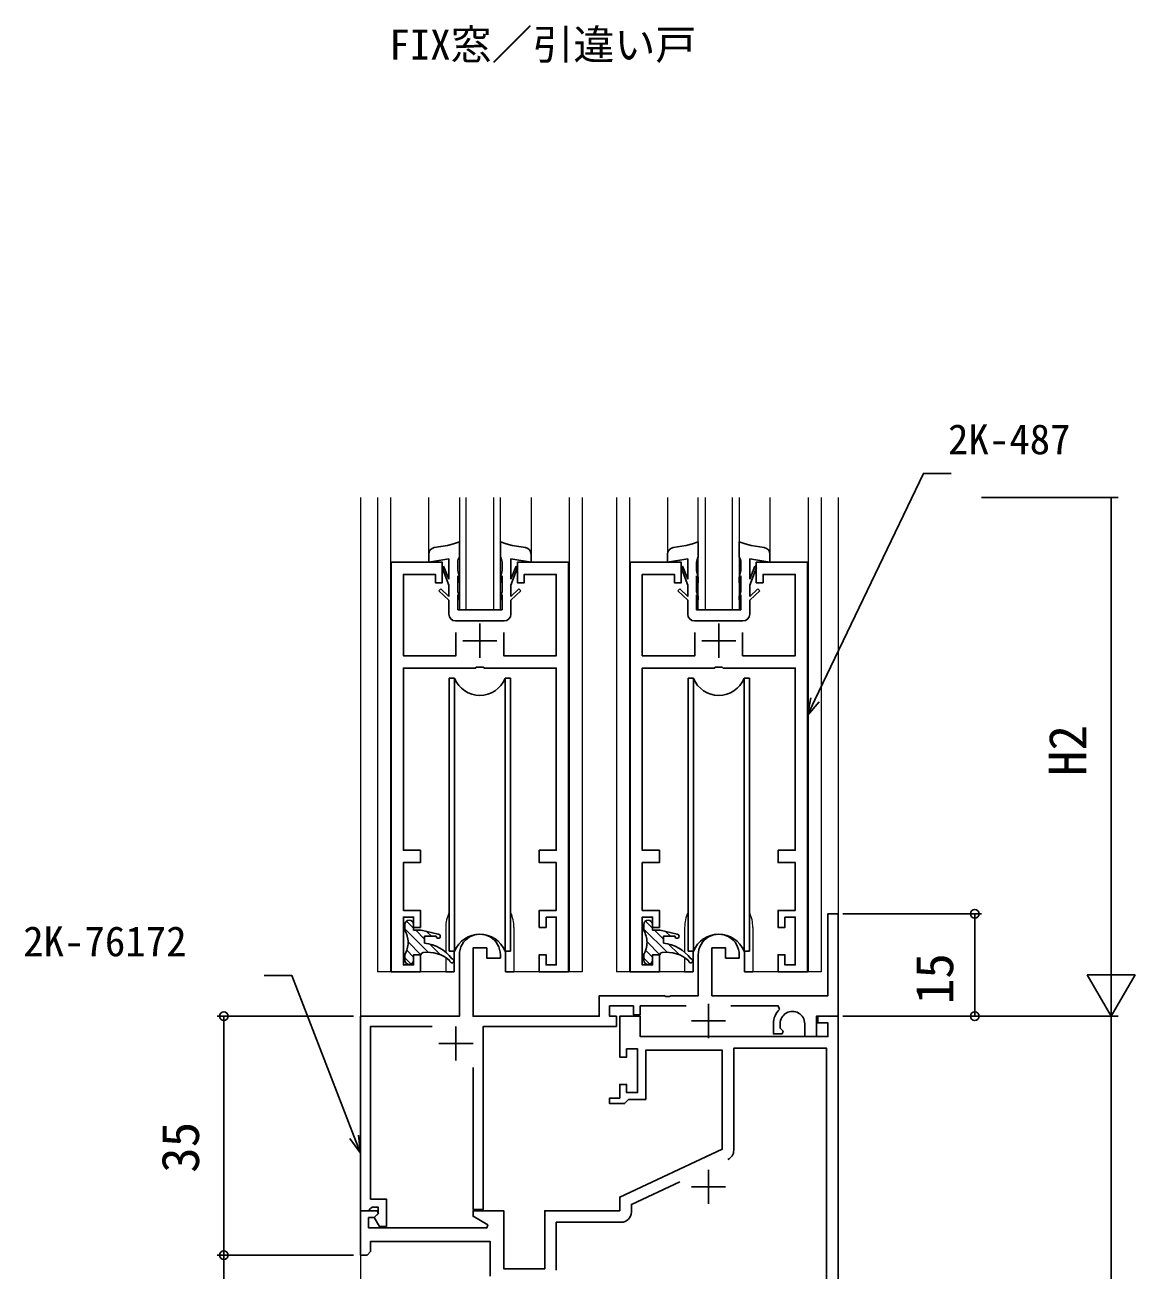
# Model space of a CAD drawing. Units: millimetres, scale not verified. Extents: x -437 to 438, y -681 to 679.
# Drawn here: x -172 to -9.4, y 73.5 to 255.9 of the extents above; entities that cross this region are included whole.
import ezdxf
from ezdxf.enums import TextEntityAlignment as Align

# ---------------------------------------------------------------- set-up
doc = ezdxf.new("R2010")
doc.units = ezdxf.units.MM
doc.header["$LTSCALE"] = 4
for name, color, linetype in [('0-1_USER1', 3, 'Continuous'), ('0-2_YKK_11', 7, 'Continuous'), ('0-4_YKK_13', 4, 'Continuous'), ('0-5_YKK_D', 6, 'Continuous')]:
    doc.layers.add(name, color=color, linetype=linetype)
doc.layers.add('0-3_YKK_12', color=2, linetype='Continuous', lineweight=18)
doc.styles.add('ＭＳ ゴシック', font='')
doc.styles.get('ＭＳ ゴシック').set_extended_font_data('MS Gothic')

msp = doc.modelspace()

# ---------------------------------------------------------------- linework, layer by layer
at = {"layer": '0-2_YKK_11'}
for p, q in [((-105.361, 168.2), (-105.361, 163.2)), ((-70.361, 168.2), (-70.361, 163.2)), ((-107.861, 165.7), (-102.861, 165.7)), ((-72.861, 165.7), (-67.861, 165.7)), ((-71.86, 112.496), (-71.86, 107.496)), ((-74.36, 109.996), (-69.36, 109.996)), ((-108.86, 109.196), (-108.86, 104.196)), ((-111.36, 106.696), (-106.36, 106.696)), ((-71.86, 83.196), (-71.86, 88.196)), ((-69.36, 85.696), (-74.36, 85.696))]:
    msp.add_line(p, q, dxfattribs=at)
for points in [[(-108.861, 166.9), (-108.861, 163.5), (-116.561, 163.5), (-116.561, 175.4), (-111.861, 175.4), (-111.861, 174.2), (-110.861, 174.2), (-110.861, 177.2), (-118.361, 177.2), (-118.361, 117.2), (-114.061, 117.2), (-114.061, 119.7), (-115.061, 119.7), (-115.061, 118.2), (-116.561, 118.2), (-116.561, 125.2), (-115.061, 125.2), (-115.061, 123.7), (-114.061, 123.7), (-114.061, 126.2), (-116.561, 126.2), (-116.561, 133.2), (-114.061, 133.2), (-114.061, 135), (-116.561, 135), (-116.561, 161.7), (-106.032, 161.7), (-105.841, 161.843), (-104.882, 161.843), (-104.691, 161.7), (-94.161, 161.7), (-94.161, 135), (-96.661, 135), (-96.661, 133.2), (-94.161, 133.2), (-94.161, 126.2), (-96.661, 126.2), (-96.661, 123.7), (-95.661, 123.7), (-95.661, 125.2)], [(-95.661, 125.2), (-94.161, 125.2), (-94.161, 118.2), (-95.661, 118.2), (-95.661, 119.7), (-96.661, 119.7), (-96.661, 117.2), (-92.361, 117.2), (-92.361, 177.2), (-99.861, 177.2), (-99.861, 174.2), (-98.861, 174.2), (-98.861, 175.4), (-94.161, 175.4), (-94.161, 163.5), (-101.861, 163.5), (-101.861, 166.9)], [(-73.861, 166.9), (-73.861, 163.5), (-81.561, 163.5), (-81.561, 175.4), (-76.861, 175.4), (-76.861, 174.2), (-75.861, 174.2), (-75.861, 177.2), (-83.361, 177.2), (-83.361, 117.2), (-79.061, 117.2), (-79.061, 119.7), (-80.061, 119.7), (-80.061, 118.2), (-81.561, 118.2), (-81.561, 125.2), (-80.061, 125.2), (-80.061, 123.7), (-79.061, 123.7), (-79.061, 126.2), (-81.561, 126.2), (-81.561, 133.2), (-79.061, 133.2), (-79.061, 135), (-81.561, 135), (-81.561, 161.7), (-71.032, 161.7), (-70.841, 161.843), (-69.882, 161.843), (-69.691, 161.7), (-59.161, 161.7), (-59.161, 135), (-61.661, 135), (-61.661, 133.2), (-59.161, 133.2), (-59.161, 126.2), (-61.661, 126.2), (-61.661, 123.7), (-60.661, 123.7), (-60.661, 125.2)], [(-60.661, 125.2), (-59.161, 125.2), (-59.161, 118.2), (-60.661, 118.2), (-60.661, 119.7), (-61.661, 119.7), (-61.661, 117.2), (-57.361, 117.2), (-57.361, 177.2), (-64.861, 177.2), (-64.861, 174.2), (-63.861, 174.2), (-63.861, 175.4), (-59.161, 175.4), (-59.161, 163.5), (-66.861, 163.5), (-66.861, 166.9)], [(-67.36, 119.696), (-67.36, 119.196), (-69.36, 119.196), (-69.36, 120.696), (-71.36, 120.696), (-71.36, 113.696), (-54.36, 113.696), (-54.36, 125.696), (-52.86, 125.696), (-52.86, 110.696), (-56.06, 110.696), (-56.06, 107.696), (-57.76, 107.696), (-57.76, 109.596)], [(-102.36, 119.696), (-102.36, 119.196), (-104.36, 119.196), (-104.36, 120.696), (-106.36, 120.696), (-106.36, 110.696), (-87.86, 110.696), (-87.86, 113.696), (-78.319, 113.696), (-78.135, 113.576), (-77.585, 113.576), (-77.402, 113.696), (-73.36, 113.696), (-73.36, 119.696)], [(-112.37, 109.196), (-121.36, 109.196), (-121.36, 83.896), (-119.06, 83.896), (-119.06, 79.896), (-120.084, 79.896), (-120.834, 81.196), (-120.26, 81.77), (-120.26, 82.696), (-121.16, 82.696), (-121.36, 82.496), (-121.66, 82.196), (-122.86, 82.196), (-122.86, 110.696), (-108.36, 110.696), (-108.36, 119.696)], [(-75.147, 112.196), (-81.86, 112.196), (-81.86, 110.896), (-82.86, 110.896), (-82.86, 112.196), (-86.36, 112.196), (-86.36, 110.696), (-85.36, 110.696), (-85.36, 109.196), (-104.86, 109.196), (-104.86, 82.396), (-106.36, 82.396), (-106.36, 103.186)], [(-61.438, 111.674), (-61.639, 112.196), (-68.574, 112.196)], [(-52.86, 10.696), (-52.86, 110.696), (-55.86, 110.696), (-55.86, 109.696), (-54.36, 109.696), (-54.36, 107.696), (-81.86, 107.696), (-81.86, 110.696), (-84.86, 110.696), (-84.86, 104.696), (-83.86, 104.696), (-83.86, 105.896), (-82.26, 105.896), (-82.26, 99.496), (-83.86, 99.496), (-83.86, 100.696), (-84.86, 100.696), (-84.86, 98.696), (-86.36, 98.696), (-86.36, 97.896), (-84.16, 97.896), (-83.86, 98.196), (-83.56, 98.496), (-81.06, 98.496), (-81.06, 105.696), (-69.86, 105.696), (-69.86, 91.191), (-84.86, 84.196), (-84.86, 82.196), (-95.86, 82.196), (-95.86, 73.696), (-101.86, 73.696), (-101.86, 82.196), (-106.36, 82.196), (-106.36, 81.396), (-104.195, 80.146), (-104.316, 79.696), (-121.66, 79.696), (-121.66, 81.196), (-120.836, 81.196)], [(-61.36, 109.596), (-61.36, 108.921), (-60.924, 108.484), (-61.085, 108.096), (-62.36, 108.096), (-62.36, 109.596)], [(-68.16, 91.064), (-68.16, 105.996), (-54.56, 105.996), (-54.56, 37.396), (-106.408, 69.876), (-63.462, 37.396)], [(-83.16, 81.996), (-83.16, 83.113), (-76.055, 86.427)], [(-120.836, 81.196), (-120.224, 81.809), (-120.385, 82.196), (-122.86, 82.196), (-122.86, 75.696), (-121.86, 75.696), (-121.36, 76.196), (-121.36, 77.696), (-103.86, 77.696), (-103.86, 72.612)], [(-94.16, 73.496), (-94.16, 80.496), (-84.66, 80.496)]]:
    msp.add_lwpolyline(points, dxfattribs=at)
for centre, radius, start, end in [((-105.36, 119.696), 3, 359.99999, 180.00001), ((-70.36, 119.696), 3, 359.99999, 180.00001), ((-59.56, 109.596), 2.8, 132.10344, 180.00002), ((-59.56, 109.596), 1.8, 359.99999, 180.00001), ((-69.66, 91.064), 1.5, 294.99999, 359.99999), ((-84.66, 81.996), 1.5, 270.00001, 359.99999)]:
    msp.add_arc(centre, radius, start, end, dxfattribs=at)
at = {"layer": '0-3_YKK_12'}
for p, q in [((-122.86, 186.7), (-122.86, -68.307)), ((-120.36, 186.7), (-120.36, 117.2)), ((-118.46, 186.7), (-118.46, 117.2)), ((-112.861, 177.2), (-112.861, 186.7)), ((-108.36, 186.7), (-108.36, 170.2)), ((-107.36, 170.2), (-107.36, 186.7)), ((-103.36, 186.7), (-103.36, 170.2)), ((-102.36, 170.2), (-102.36, 186.7)), ((-97.861, 186.7), (-97.861, 177.2)), ((-92.26, 186.7), (-92.26, 117.2)), ((-90.36, 186.7), (-90.36, 117.2)), ((-85.36, 186.7), (-85.36, 117.2)), ((-83.46, 186.7), (-83.46, 117.2)), ((-77.859, 186.7), (-77.859, 177.2)), ((-73.361, 170.2), (-73.361, 186.7)), ((-72.361, 186.7), (-72.361, 170.2)), ((-68.361, 170.2), (-68.361, 186.7)), ((-67.361, 186.7), (-67.361, 170.2)), ((-62.859, 186.7), (-62.859, 177.2)), ((-57.26, 186.7), (-57.26, 117.2)), ((-55.36, 186.7), (-55.36, 117.204)), ((-52.86, 186.7), (-52.86, -68.307)), ((-108.36, 170.2), (-102.36, 170.2)), ((-67.361, 170.2), (-73.361, 170.2)), ((-110.36, 123.697), (-110.36, 120.079)), ((-100.36, 123.697), (-100.36, 117.2)), ((-75.36, 123.697), (-75.36, 120.079)), ((-65.36, 123.697), (-65.36, 117.2)), ((-110.36, 119.275), (-110.36, 117.2)), ((-75.36, 119.275), (-75.36, 117.2)), ((-110.36, 117.2), (-120.36, 117.2)), ((-90.36, 117.2), (-100.36, 117.2)), ((-75.36, 117.2), (-85.36, 117.2)), ((-55.36, 117.2), (-65.36, 117.2))]:
    msp.add_line(p, q, dxfattribs=at)
for centre, start, end in [((-105.36, 123.697), 154.15807, 180), ((-105.36, 123.697), 0, 25.84193), ((-70.36, 123.697), 154.15807, 180), ((-70.36, 123.697), 0, 25.84193)]:
    msp.add_arc(centre, 5, start, end, dxfattribs=at)
at = {"layer": '0-4_YKK_13'}
for p, q in [((-110.112, 179.64), (-112.033, 179.345)), ((-108.36, 180.2), (-108.36, 177.958)), ((-102.36, 180.2), (-102.36, 177.958)), ((-100.607, 179.64), (-98.687, 179.345)), ((-75.114, 179.64), (-77.034, 179.345)), ((-73.361, 180.2), (-73.361, 177.958)), ((-67.361, 180.2), (-67.361, 177.958)), ((-65.608, 179.64), (-63.688, 179.345)), ((-112.86, 177.2), (-112.86, 178.36)), ((-109.91, 177.7), (-112.86, 177.2)), ((-109.91, 174.7), (-109.91, 177.7)), ((-108.61, 177.2), (-108.61, 175.969)), ((-102.11, 177.2), (-102.11, 175.969)), ((-100.81, 177.7), (-97.86, 177.2)), ((-100.81, 174.7), (-100.81, 177.7)), ((-97.86, 177.2), (-97.86, 178.36)), ((-77.861, 177.2), (-77.861, 178.36)), ((-74.911, 177.7), (-77.861, 177.2)), ((-74.911, 174.7), (-74.911, 177.7)), ((-73.611, 177.2), (-73.611, 175.969)), ((-67.111, 177.2), (-67.111, 175.969)), ((-65.811, 177.7), (-62.861, 177.2)), ((-65.811, 174.7), (-65.811, 177.7)), ((-62.861, 177.2), (-62.861, 178.36)), ((-110.668, 176.624), (-110.879, 176.416)), ((-109.91, 173.859), (-110.879, 176.416)), ((-110.668, 176.624), (-109.91, 174.7)), ((-108.36, 174.969), (-108.61, 175.969)), ((-108.36, 174.2), (-108.61, 175.2)), ((-108.61, 175.2), (-108.61, 172.888)), ((-102.36, 174.969), (-102.11, 175.969)), ((-102.36, 174.2), (-102.11, 175.2)), ((-102.11, 175.2), (-102.11, 172.888)), ((-100.052, 176.624), (-100.81, 174.7)), ((-100.81, 173.859), (-99.841, 176.416)), ((-100.052, 176.624), (-99.841, 176.416)), ((-75.669, 176.624), (-75.88, 176.416)), ((-74.911, 173.859), (-75.88, 176.416)), ((-75.669, 176.624), (-74.911, 174.7)), ((-73.361, 174.969), (-73.611, 175.969)), ((-73.361, 174.2), (-73.611, 175.2)), ((-73.611, 175.2), (-73.611, 172.888)), ((-67.361, 174.969), (-67.111, 175.969)), ((-67.361, 174.2), (-67.111, 175.2)), ((-67.111, 175.2), (-67.111, 172.888)), ((-65.052, 176.624), (-65.811, 174.7)), ((-65.811, 173.859), (-64.842, 176.416)), ((-65.052, 176.624), (-64.842, 176.416)), ((-111.08, 173.3), (-111.36, 173.02)), ((-111.08, 173.3), (-109.91, 172.2)), ((-109.91, 172.2), (-109.91, 173.859)), ((-108.36, 174.2), (-108.36, 174.969)), ((-102.36, 174.2), (-102.36, 174.969)), ((-100.81, 172.2), (-100.81, 173.859)), ((-99.64, 173.3), (-100.81, 172.2)), ((-99.64, 173.3), (-99.36, 173.02)), ((-76.081, 173.3), (-76.361, 173.02)), ((-76.081, 173.3), (-74.911, 172.2)), ((-74.911, 172.2), (-74.911, 173.859)), ((-73.361, 174.2), (-73.361, 174.969)), ((-67.361, 174.2), (-67.361, 174.969)), ((-65.811, 172.2), (-65.811, 173.859)), ((-64.641, 173.3), (-65.811, 172.2)), ((-64.641, 173.3), (-64.361, 173.02)), ((-109.91, 171.651), (-111.363, 173.017)), ((-109.91, 169.6), (-109.91, 171.651)), ((-108.36, 172.188), (-108.61, 172.888)), ((-108.61, 172.4), (-108.61, 170.2)), ((-102.36, 172.188), (-102.11, 172.888)), ((-102.11, 172.4), (-102.11, 170.2)), ((-100.81, 171.651), (-99.357, 173.017)), ((-100.81, 169.6), (-100.81, 171.651)), ((-74.911, 171.651), (-76.364, 173.017)), ((-74.911, 169.6), (-74.911, 171.651)), ((-73.361, 172.188), (-73.611, 172.888)), ((-73.611, 172.4), (-73.611, 170.2)), ((-67.361, 172.188), (-67.111, 172.888)), ((-67.111, 172.4), (-67.111, 170.2)), ((-65.811, 171.651), (-64.358, 173.017)), ((-65.811, 169.6), (-65.811, 171.651)), ((-108.61, 170.2), (-102.11, 170.2)), ((-67.111, 170.2), (-73.611, 170.2)), ((-101.81, 168.6), (-108.91, 168.6)), ((-73.911, 168.6), (-66.811, 168.6)), ((-109.06, 160.196), (-109.86, 160.196)), ((-109.86, 160.196), (-109.86, 155.196)), ((-109.06, 160.196), (-109.06, 155.196)), ((-100.86, 160.196), (-101.66, 160.196)), ((-101.66, 160.196), (-101.66, 155.196)), ((-100.86, 160.196), (-100.86, 155.196)), ((-74.06, 160.196), (-74.86, 160.196)), ((-74.86, 160.196), (-74.86, 155.196)), ((-74.06, 160.196), (-74.06, 155.196)), ((-65.86, 160.196), (-66.66, 160.196)), ((-66.66, 160.196), (-66.66, 155.196)), ((-65.86, 160.196), (-65.86, 155.196)), ((-101.66, 120.196), (-101.66, 156.933)), ((-100.86, 120.196), (-100.86, 156.933)), ((-66.66, 120.196), (-66.66, 156.933)), ((-65.86, 120.196), (-65.86, 156.933)), ((-109.86, 120.196), (-109.86, 156.699)), ((-109.06, 120.196), (-109.06, 156.699)), ((-74.86, 120.196), (-74.86, 156.699)), ((-74.06, 120.196), (-74.06, 156.699)), ((-116.361, 124.1), (-116.361, 123.3)), ((-116.092, 124.627), (-115.061, 123.596)), ((-115.061, 123.3), (-115.061, 124.1)), ((-81.361, 124.1), (-81.361, 123.3)), ((-81.092, 124.627), (-80.061, 123.596)), ((-80.061, 123.3), (-80.061, 124.1)), ((-116.362, 123.482), (-112.936, 120.057)), ((-115.061, 123.3), (-113.961, 123.3)), ((-114.766, 123.3), (-113.461, 121.996)), ((-113.961, 123.3), (-111.461, 122.7)), ((-113.159, 123.108), (-112.452, 122.401)), ((-81.362, 123.482), (-77.936, 120.057)), ((-80.061, 123.3), (-78.961, 123.3)), ((-79.766, 123.3), (-78.461, 121.996)), ((-78.961, 123.3), (-76.461, 122.7)), ((-78.159, 123.108), (-77.452, 122.401)), ((-115.865, 121.571), (-113.994, 119.7)), ((-112.75, 121.284), (-111.173, 119.708)), ((-80.865, 121.571), (-78.994, 119.7)), ((-77.75, 121.284), (-76.173, 119.708)), ((-116.362, 119.239), (-115.435, 118.313)), ((-116.361, 118.9), (-116.361, 119.7)), ((-116.069, 120.361), (-115.061, 119.354)), ((-115.061, 119.7), (-115.061, 118.9)), ((-115.061, 119.7), (-113.961, 119.7)), ((-109.06, 120.196), (-109.86, 120.196)), ((-109.11, 120.196), (-109.11, 117.2)), ((-100.86, 120.196), (-101.66, 120.196)), ((-101.61, 120.196), (-101.61, 117.2)), ((-81.362, 119.239), (-80.435, 118.313)), ((-81.361, 118.9), (-81.361, 119.7)), ((-81.069, 120.361), (-80.061, 119.354)), ((-80.061, 119.7), (-80.061, 118.9)), ((-80.061, 119.7), (-78.961, 119.7)), ((-74.06, 120.196), (-74.86, 120.196)), ((-74.11, 120.196), (-74.11, 117.2)), ((-65.86, 120.196), (-66.66, 120.196)), ((-66.61, 120.196), (-66.61, 117.2)), ((-110.36, 117.2), (-109.11, 117.2)), ((-100.36, 117.2), (-101.61, 117.2)), ((-75.36, 117.2), (-74.11, 117.2)), ((-65.36, 117.2), (-66.61, 117.2))]:
    msp.add_line(p, q, dxfattribs=at)
for points in [[(-110.112, 179.64), (-109.222, 179.882), (-108.36, 180.2)], [(-100.607, 179.64), (-101.497, 179.882), (-102.36, 180.2)], [(-75.114, 179.64), (-74.224, 179.882), (-73.361, 180.2)], [(-65.608, 179.64), (-66.498, 179.882), (-67.361, 180.2)], [(-108.36, 172.188), (-108.36, 171.7), (-108.61, 172.4)], [(-102.36, 172.188), (-102.36, 171.7), (-102.11, 172.4)], [(-73.361, 172.188), (-73.361, 171.7), (-73.611, 172.4)], [(-67.361, 172.188), (-67.361, 171.7), (-67.111, 172.4)], [(-111.761, 122.4), (-113.461, 122.4), (-113.461, 121.4)], [(-76.761, 122.4), (-78.461, 122.4), (-78.461, 121.4)]]:
    msp.add_lwpolyline(points, dxfattribs=at)
for centre, radius, start, end in [((-111.86, 178.36), 1, 99.94999, 180.00087), ((-98.86, 178.36), 1, 359.99913, 80.05001), ((-76.861, 178.36), 1, 99.94999, 180.00087), ((-63.861, 178.36), 1, 359.99913, 80.05001), ((-107.345, 177.203), 1.264, 143.35074, 180.12928), ((-103.374, 177.203), 1.264, 359.87098, 36.64953), ((-72.346, 177.203), 1.264, 143.35047, 180.12902), ((-68.375, 177.203), 1.264, 359.87072, 36.64926), ((-108.91, 169.6), 1, 180.00087, 270), ((-101.81, 169.6), 1, 270.00087, 359.99913), ((-73.911, 169.6), 1, 180.00087, 269.99913), ((-66.811, 169.6), 1, 270, 359.99913), ((-105.36, 161.696), 4, 202.33165, 337.66835), ((-70.36, 161.696), 4, 202.33165, 337.66835), ((-115.711, 124.1), 0.65, 0.06206, 179.93697), ((-80.711, 124.1), 0.65, 0.06206, 179.93697), ((-119.859, 121.359), 4, 2.02015, 29.0287), ((-111.461, 122.4), 0.3, 180.00018, 90), ((-105.36, 118.696), 4, 22.33165, 157.66835), ((-84.859, 121.359), 4, 2.02015, 29.0287), ((-76.461, 122.4), 0.3, 180.00018, 90), ((-70.36, 118.696), 4, 22.33165, 157.66835), ((-119.859, 121.641), 4, 330.97127, 357.98021), ((-114.005, 115.827), 5.6, 35.77276, 84.4305), ((-84.859, 121.641), 4, 330.97127, 357.98021), ((-79.005, 115.827), 5.6, 35.77276, 84.4305), ((-115.711, 118.901), 0.65, 180.06205, 359.93831), ((-113.661, 119.7), 0.3, 90, 180.00018), ((-112.94, 115.407), 4.65, 46.87267, 98.92235), ((-109.461, 118.8), 0.3, 180.00018, 90), ((-80.711, 118.901), 0.65, 180.06205, 359.93831), ((-78.661, 119.7), 0.3, 90, 180.00018), ((-77.94, 115.407), 4.65, 46.87267, 98.92235), ((-74.461, 118.8), 0.3, 180.00018, 90)]:
    msp.add_arc(centre, radius, start, end, dxfattribs=at)
at = {"layer": '0-5_YKK_D'}
for p, q in [((-31.86, 186.7), (-11.86, 186.7)), ((-12.86, 186.7), (-12.86, 117.696)), ((-52.16, 125.696), (-31.86, 125.696)), ((-32.86, 110.696), (-32.86, 125.696)), ((-12.86, 110.696), (-12.86, 122.821)), ((-12.86, 110.696), (-16.36, 116.759)), ((-9.36, 116.759), (-16.36, 116.759)), ((-12.86, 110.696), (-9.36, 116.759)), ((-123.86, 110.696), (-143.86, 110.696)), ((-142.86, 75.696), (-142.86, 110.696)), ((-52.16, 110.696), (-31.86, 110.696)), ((-51.86, 110.696), (-11.86, 110.696)), ((-51.86, 110.696), (-11.86, 110.696)), ((-12.86, 110.696), (-12.86, 10.696)), ((-124.86, 75.696), (-143.86, 75.696)), ((-123.86, 75.696), (-143.86, 75.696)), ((-142.86, 65.696), (-142.86, 75.696))]:
    msp.add_line(p, q, dxfattribs=at)
for points in [[(-57.361, 154.747), (-56.26, 157.046), (-40.377, 190.2), (-36.327, 190.2)], [(-55.643, 156.751), (-57.361, 154.747), (-56.876, 157.342)], [(-122.86, 90.636), (-123.779, 93.015), (-132.902, 116.649), (-136.952, 116.649)], [(-123.141, 93.261), (-122.86, 90.636), (-124.416, 92.769)]]:
    msp.add_lwpolyline(points, dxfattribs=at)
for centre in [(-32.86, 125.696), (-142.86, 110.696), (-32.86, 110.696), (-142.86, 75.696), (-142.86, 75.696)]:
    msp.add_circle(centre, 0.637, dxfattribs=at)

# ---------------------------------------------------------------- texts
at = {"layer": '0-1_USER1', "style": 'ＭＳ ゴシック'}
msp.add_text('FIX窓／引違い戸', height=4.399, dxfattribs=at).set_placement((-118.626, 249.518), align=Align.BOTTOM_LEFT)
at = {"layer": '0-5_YKK_D', "style": 'ＭＳ ゴシック'}
for s, p in [('2K-487', (-36.77, 191.7)), ('2K-76172', (-172.27, 118.149))]:
    msp.add_text(s, height=4.399, dxfattribs=at).set_placement(p, align=Align.BOTTOM_LEFT)
for s, p in [('H2', (-14.86, 145.87)), ('15', (-34.36, 112.444)), ('35', (-144.86, 87.742))]:
    msp.add_text(s, height=5.499, rotation=90, dxfattribs=at).set_placement(p, align=Align.BOTTOM_LEFT)

doc.saveas('drawing.dxf')
